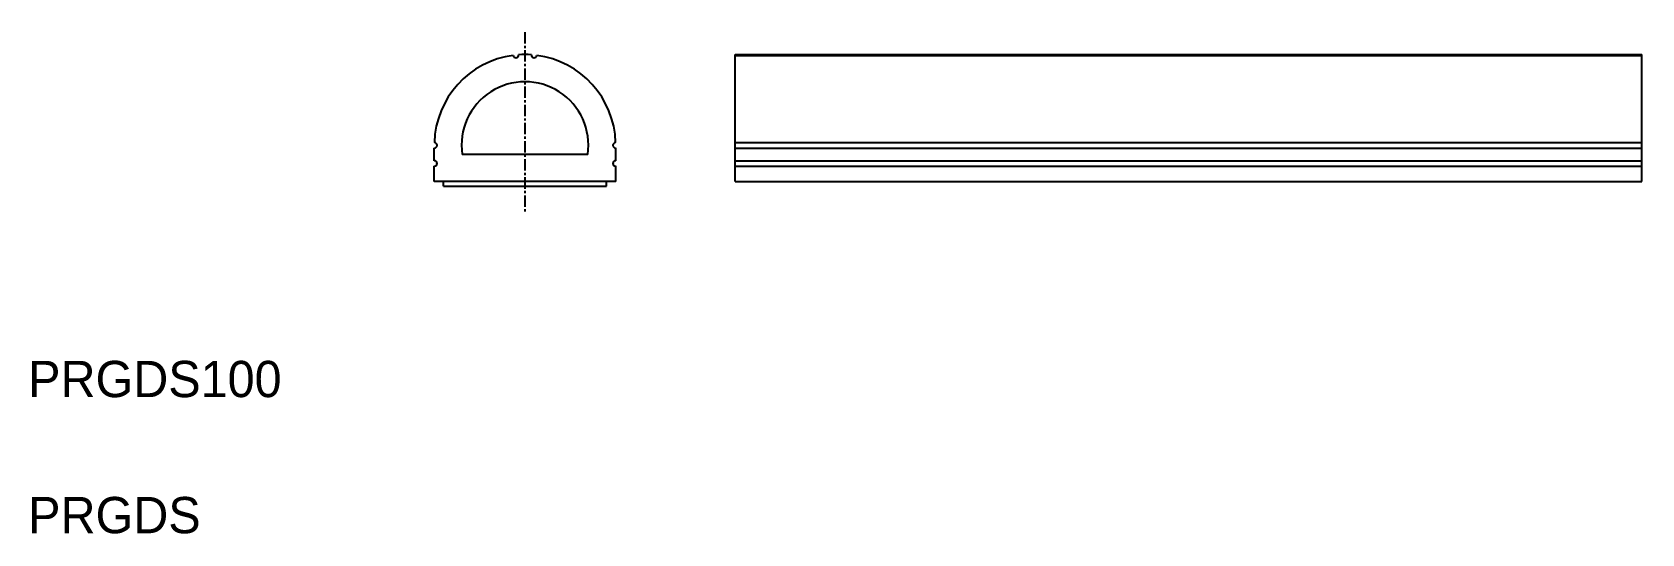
# Model space of a CAD drawing. Extents: x 14 to 191, y 11 to 66.
import ezdxf

# ---------------------------------------------------------------- set-up
doc = ezdxf.new("R2010")
doc.units = 0
doc.linetypes.add('CENTER', pattern=[2, 1.25, -0.25, 0.25, -0.25])
doc.layers.get('0').update_dxf_attribs({"linetype": 'CONTINUOUS'})
doc.layers.add('CENTER', color=1, linetype='CENTER')

msp = doc.modelspace()

# ---------------------------------------------------------------- linework, layer by layer
at = {"color": 7, "linetype": 'CONTINUOUS'}
for p, q in [((91.37, 63.63), (191.37, 63.63)), ((91.37, 49.63), (91.37, 63.63)), ((91.37, 63.6), (191.37, 63.6)), ((91.37, 63.54), (191.37, 63.54)), ((191.37, 49.63), (191.37, 63.63)), ((58.21, 51.93), (58.21, 53.33)), ((78.21, 51.93), (78.21, 53.33)), ((91.37, 53.93), (191.37, 53.93)), ((91.37, 53.33), (191.37, 53.33)), ((75.13, 52.63), (61.28, 52.63)), ((91.37, 51.93), (191.37, 51.93)), ((58.21, 49.63), (58.21, 51.33)), ((78.21, 49.63), (78.21, 51.33)), ((91.37, 51.33), (191.37, 51.33)), ((78.21, 49.63), (58.21, 49.63)), ((59.21, 49.13), (59.21, 49.63)), ((59.21, 49.13), (77.21, 49.13)), ((77.21, 49.13), (77.21, 49.63)), ((77.21, 49.13), (77.21, 49.63)), ((91.37, 49.63), (191.37, 49.63))]:
    msp.add_line(p, q, dxfattribs=at)
for centre, radius, start, end in [((68.21, 53.63), 10, 97.4581, 178.2811), ((67.21, 63.58), 0.3, 186.5986, 4.8797), ((68.21, 53.63), 10, 85.9798, 94.0202), ((69.21, 63.58), 0.3, 175.1203, 353.4014), ((68.21, 53.63), 10, 1.7189, 82.5419), ((68.21, 53.63), 7, 351.7868, 188.2132), ((58.21, 53.63), 0.3, 270, 89.1405), ((78.21, 53.63), 0.3, 90.8595, 270), ((58.21, 51.63), 0.3, 270, 90), ((78.21, 51.63), 0.3, 90, 270)]:
    msp.add_arc(centre, radius, start, end, dxfattribs=at)
at = {"layer": 'CENTER', "color": 1, "linetype": 'CENTER'}
msp.add_line((68.21, 66.1), (68.21, 46.16), dxfattribs=at)

# ---------------------------------------------------------------- texts
at = {"color": 7, "linetype": 'CONTINUOUS'}
for s, p in [('PRGDS100', (13.42, 25.87)), ('PRGDS', (13.42, 10.87))]:
    msp.add_text(s, height=4, dxfattribs=at).set_placement(p)

doc.saveas('drawing.dxf')
